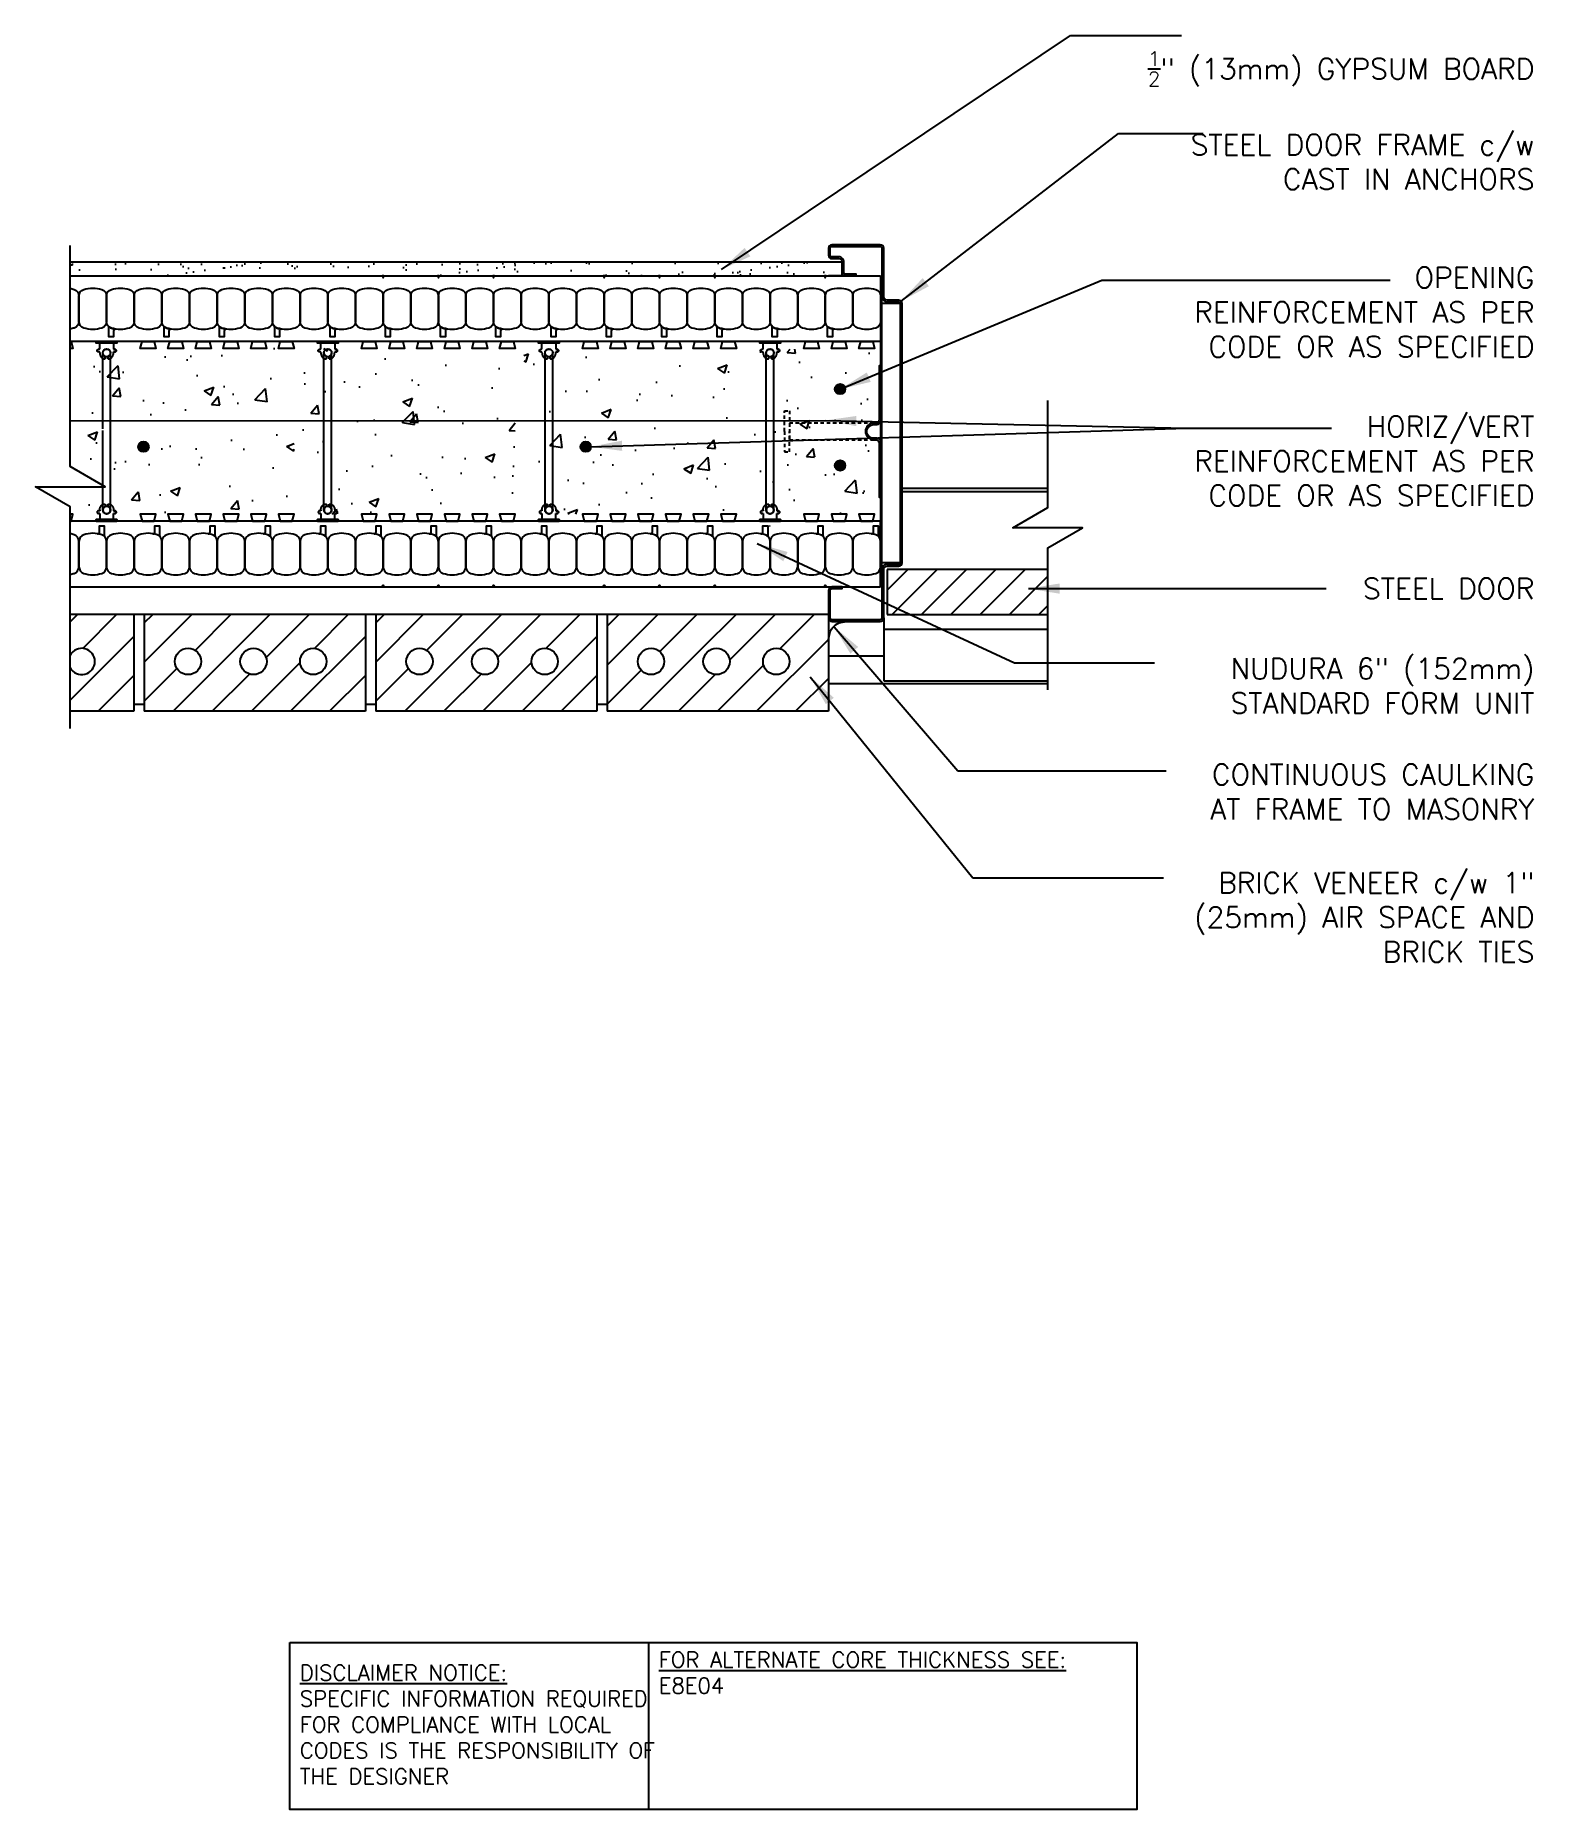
# Model space of a CAD drawing. Header units: inches. Extents: x 3042 to 3096.2, y 409.3 to 473.5.
import ezdxf

# ---------------------------------------------------------------- set-up
doc = ezdxf.new("R2010")
doc.units = ezdxf.units.IN
doc.header["$LTSCALE"] = 0.5
doc.header["$MEASUREMENT"] = 0
doc.linetypes.add('HIDDEN', pattern=[0.375, 0.25, -0.125])
doc.layers.get('0').update_dxf_attribs({"linetype": 'CONTINUOUS'})
for name, color, linetype in [('HATCH', 12, 'CONTINUOUS'), ('LINE18', 9, 'CONTINUOUS'), ('line25', 2, 'CONTINUOUS'), ('LINE50', 5, 'CONTINUOUS'), ('LINE65', 3, 'CONTINUOUS'), ('LINE9', 9, 'CONTINUOUS'), ('TEXT', 4, 'CONTINUOUS')]:
    doc.layers.add(name, color=color, linetype=linetype)
doc.styles.add('DIM', font='romans.shx', dxfattribs={"width": 0.7})
doc.styles.add('ROMANS', font='romans')
doc.styles.get("Standard").update_dxf_attribs({"font": 'romans.shx'})
doc.dimstyles.new('ext_12', dxfattribs={"dimscale": 12, "dimtxt": 0.09375, "dimasz": 0.09375, "dimexe": 0.09375, "dimexo": 0.0625, "dimgap": 0.0625, "dimtad": 1, "dimdec": 1, "dimzin": 3, "dimdsep": 46, "dimlunit": 4, "dimtxsty": 'DIM', "dimcen": 0.09, "dimdle": 0.09375, "dimclrt": 4, "dimadec": 0, "dimazin": 0, "dimtfac": 1, "dimtdec": 1, "dimtmove": 2, "dimatfit": 3, "dimfxl": 0, "dimfrac": 2, "dimtolj": 1, "dimtzin": 0, "dimarcsym": 0})

# ---------------------------------------------------------------- blocks, each defined once
blk = doc.blocks.new('WEB_6_CENTRE_TOP')
for p, q in [((5.688, 0.141), (0, 0.141)), ((5.688, -0.141), (0, -0.141))]:
    blk.add_line(p, q)
for centre in [(0, 0), (5.688, 0)]:
    blk.add_circle(centre, 0.141)
blk = doc.blocks.new('Connector')
blk.add_point((0.271, 0))
at = {"layer": 'LINE9'}
for p, q in [((0, 0.375), (0, -0.375)), ((0.062, -0.375), (0.062, 0.375)), ((0.281, 0.25), (0.062, 0.25))]:
    blk.add_line(p, q, dxfattribs=at)
for points, weights in [([(0.007, 0.375), (0.004, 0.375), (0, 0.375)], [1, 0.972587069138, 0.950305488115]), ([(0.327, 0.343), (0.308, 0.343), (0.281, 0.317), (0.281, 0.297)], [1, 0.85355339, 0.85355339, 1]), ([(0.328, 0.343), (0.327, 0.343), (0.327, 0.343)], [1, 0.70710678, 1]), ([(0.375, 0.297), (0.375, 0.317), (0.348, 0.343), (0.329, 0.343)], [1, 0.85355339, 0.85355339, 1]), ([(0.406, 0.25), (0.546, 0.25), (0.619, 0.131)], [0.958404415409, 0.794674173519, 0.864651571113]), ([(0.619, 0.052), (0.612, 0.049), (0.604, 0.049)], [0.83615024178, 0.892081430621, 1]), ([(0, -0.375), (0.004, -0.375), (0.007, -0.375)], [0.950305488115, 0.972587069138, 1]), ([(0.281, -0.297), (0.281, -0.317), (0.308, -0.343), (0.327, -0.343)], [1, 0.85355339, 0.85355339, 1]), ([(0.327, -0.343), (0.281, -0.343), (0.281, -0.297)], [1, 0.70710678, 1]), ([(0.329, -0.343), (0.348, -0.343), (0.375, -0.317), (0.375, -0.297)], [1, 0.85355339, 0.85355339, 1]), ([(0.375, -0.297), (0.375, -0.343), (0.329, -0.343)], [1, 0.70710678, 1]), ([(0.619, -0.131), (0.546, -0.25), (0.406, -0.25)], [0.864651574428, 0.794674169686, 0.958404415195]), ([(0.604, -0.049), (0.612, -0.049), (0.619, -0.052)], [1, 0.89208144177, 0.836150253337])]:
    blk.add_rational_spline(points, weights, degree=2, dxfattribs=at)
for points, degree in [([(0, 0.375), (0.002, 0.375), (0.005, 0.375), (0.007, 0.375)], 3), ([(0.007, 0.375), (0.021, 0.375), (0.051, 0.375), (0.062, 0.375), (0.062, 0.375)], 3), ([(0.281, 0.25), (0.281, 0.297)], 1), ([(0.327, 0.343), (0.327, 0.343), (0.328, 0.343), (0.328, 0.343)], 3), ([(0.328, 0.343), (0.329, 0.343), (0.329, 0.343), (0.329, 0.343)], 3), ([(0.375, 0.25), (0.375, 0.297)], 1), ([(0.406, 0.25), (0.375, 0.25)], 1), ([(0.406, 0.25), (0.406, 0.25)], 1), ([(0.406, 0.25), (0.406, 0.25)], 1), ([(0.406, 0.25), (0.406, 0.25)], 1), ([(0.406, 0.25), (0.406, 0.25)], 1), ([(0.406, 0.25), (0.406, 0.25)], 1), ([(0.406, 0.25), (0.406, 0.25)], 1), ([(0.406, 0.25), (0.406, 0.25)], 1), ([(0.406, 0.25), (0.406, 0.25)], 1), ([(0.406, 0.25), (0.406, 0.25)], 1), ([(0.406, 0.25), (0.406, 0.25)], 1), ([(0.406, 0.25), (0.406, 0.25)], 1), ([(0.406, 0.25), (0.406, 0.25)], 1), ([(0.406, 0.25), (0.406, 0.25)], 1), ([(0.406, 0.25), (0.406, 0.25)], 1), ([(0.406, 0.25), (0.406, 0.25)], 1), ([(0.406, 0.25), (0.406, 0.25)], 1), ([(0.406, 0.25), (0.406, 0.25)], 1), ([(0.406, 0.25), (0.406, 0.25)], 1), ([(0.406, 0.25), (0.406, 0.25)], 1), ([(0.406, 0.25), (0.406, 0.25)], 1), ([(0.406, 0.25), (0.406, 0.25)], 1), ([(0.406, 0.25), (0.406, 0.25)], 1), ([(0.406, 0.25), (0.406, 0.25)], 1), ([(0.406, 0.25), (0.406, 0.25)], 1), ([(0.604, 0.049), (0.532, 0.049)], 1), ([(0.532, 0.049), (0.532, 0.049)], 1), ([(0.532, 0.049), (0.532, 0.049)], 1), ([(0.532, 0.049), (0.532, 0.049)], 1), ([(0.532, 0.049), (0.532, 0.049)], 1), ([(0.532, 0.049), (0.532, 0.049)], 1), ([(0.532, 0.049), (0.532, 0.049)], 1), ([(0.532, 0.049), (0.532, 0.049)], 1), ([(0.532, 0.049), (0.532, 0.049)], 1), ([(0.532, 0.049), (0.532, 0.049)], 1), ([(0.532, 0.049), (0.532, 0.049)], 1), ([(0.604, 0.049), (0.609, 0.049), (0.614, 0.05), (0.619, 0.052)], 3), ([(0.604, 0.049), (0.604, 0.049)], 1), ([(0.604, 0.049), (0.604, 0.049)], 1), ([(0.604, 0.049), (0.604, 0.049)], 1), ([(0.604, 0.049), (0.604, 0.049)], 1), ([(0.619, 0.131), (0.619, 0.052)], 1), ([(0.619, 0.131), (0.619, 0.131)], 1), ([(0.619, 0.131), (0.619, 0.131)], 1), ([(0.619, 0.131), (0.619, 0.131)], 1), ([(0.619, 0.131), (0.619, 0.131)], 1), ([(0.007, -0.375), (0.005, -0.375), (0.002, -0.375), (0, -0.375)], 3), ([(0.062, -0.375), (0.062, -0.375), (0.051, -0.375), (0.021, -0.375), (0.007, -0.375)], 3), ([(0.062, -0.25), (0.281, -0.25)], 1), ([(0.281, -0.297), (0.281, -0.25)], 1), ([(0.281, -0.25), (0.281, -0.297)], 1), ([(0.328, -0.343), (0.328, -0.343), (0.327, -0.343), (0.327, -0.343)], 3), ([(0.329, -0.343), (0.329, -0.343), (0.329, -0.343), (0.328, -0.343)], 3), ([(0.375, -0.25), (0.375, -0.297)], 1), ([(0.375, -0.297), (0.375, -0.25)], 1), ([(0.406, -0.25), (0.375, -0.25)], 1), ([(0.406, -0.25), (0.406, -0.25)], 1), ([(0.406, -0.25), (0.406, -0.25)], 1), ([(0.406, -0.25), (0.406, -0.25)], 1), ([(0.406, -0.25), (0.406, -0.25)], 1), ([(0.406, -0.25), (0.406, -0.25)], 1), ([(0.406, -0.25), (0.406, -0.25)], 1), ([(0.406, -0.25), (0.406, -0.25)], 1), ([(0.406, -0.25), (0.406, -0.25)], 1), ([(0.406, -0.25), (0.406, -0.25)], 1), ([(0.406, -0.25), (0.406, -0.25)], 1), ([(0.406, -0.25), (0.406, -0.25)], 1), ([(0.532, -0.049), (0.604, -0.049)], 1), ([(0.604, -0.049), (0.58, -0.049), (0.556, -0.049), (0.532, -0.049)], 3), ([(0.532, -0.049), (0.532, -0.049)], 1), ([(0.532, -0.049), (0.532, -0.049)], 1), ([(0.532, -0.049), (0.532, -0.049)], 1), ([(0.532, -0.049), (0.532, -0.049)], 1), ([(0.619, -0.052), (0.614, -0.05), (0.609, -0.049), (0.604, -0.049)], 3), ([(0.604, -0.049), (0.604, -0.049)], 1), ([(0.604, -0.049), (0.604, -0.049)], 1), ([(0.604, -0.049), (0.604, -0.049)], 1), ([(0.604, -0.049), (0.604, -0.049)], 1), ([(0.604, -0.049), (0.604, -0.049)], 1), ([(0.604, -0.049), (0.604, -0.049)], 1), ([(0.604, -0.049), (0.604, -0.049)], 1), ([(0.604, -0.049), (0.604, -0.049)], 1), ([(0.619, -0.052), (0.619, -0.131)], 1), ([(0.619, -0.131), (0.619, -0.131)], 1), ([(0.619, -0.131), (0.619, -0.131)], 1), ([(0.619, -0.131), (0.619, -0.131)], 1), ([(0.619, -0.131), (0.619, -0.131)], 1)]:
    blk.add_open_spline(points, degree=degree, dxfattribs=at)
for points, weights, knots in [([(0.062, 0.375), (0.062, 0.375), (0.046, 0.375), (0.03, 0.375), (0.007, 0.375)], [0.868718858569, 0.861102746415, 1, 0.861102734288, 0.868718859898], [0, 0, 0, 0.5, 0.5, 1, 1, 1]), ([(0.532, 0.049), (0.472, 0.203), (0.333, 0.113), (0.157, 0), (0.333, -0.113), (0.472, -0.203), (0.532, -0.049)], [0.899508922286, 0.599718215298, 1, 0.54226024, 1, 0.599718224335, 0.899508908749], [0, 0, 0, 0.318112, 0.318112, 0.681888, 0.681888, 1, 1, 1]), ([(0.007, -0.375), (0.03, -0.375), (0.046, -0.375), (0.062, -0.375), (0.062, -0.375)], [0.868718859319, 0.861102739573, 1, 0.861102742958, 0.868718858948], [0, 0, 0, 0.5, 0.5, 1, 1, 1])]:
    blk.add_rational_spline(points, weights, degree=2, knots=knots, dxfattribs=at)

msp = doc.modelspace()

# ---------------------------------------------------------------- hatches: boundary and pattern name
at = {"layer": 'HATCH'}
h = msp.add_hatch(dxfattribs=at)
h.set_pattern_fill('AR-SAND', color=256, scale=0.5, style=0)
h.set_pattern_definition([(37.5, (166.5415, 5.38466), (-0.03149668, 0.96341188), [0, -0.76, 0, -0.85, 0, -0.8125]), (7.5, (166.5415, 5.3847), (0.88488835, 1.41107303), [0, -0.41, 0, -0.685, 0, -0.2625]), (327.5, (165.9265, 5.3847), (1.55707093, 0.00282953), [0, -0.25, 0, -0.9, 0, -1.175]), (317.5, (165.9265, 5.3847), (1.5030633, 0.4388378), [0, -0.125, 0, -0.59, 0, -0.675])])
h.paths.add_polyline_path([(3060.02, 465.321), (3054.335, 465.321), (3054.335, 464.821), (3060.02, 464.821)])
h.paths.add_polyline_path([(3070.731, 465.321), (3060.02, 465.321), (3060.02, 464.821), (3070.731, 464.821)])
h.paths.add_polyline_path([(3043.297, 465.321), (3043.297, 464.821), (3054.335, 464.821), (3054.335, 465.321)])
h = msp.add_hatch(dxfattribs=at)
h.set_pattern_fill('AR-CONC', color=256, scale=0.5, style=0)
h.set_pattern_definition([(50, (168.429, 5.3847), (3.586301, -0.3137607), [0.375, -4.125]), (355, (168.429, 5.3847), (-0.6937567, 3.7609607), [0.3, -3.3]), (100.4514, (168.728, 5.3585), (2.892547, 3.4471977), [0.318701, -3.5057106]), (46.1842, (168.429, 6.3847), (5.336205, -0.827595), [0.5625, -6.1875]), (96.6356, (168.8737, 6.3157), (4.6733135, 4.870589), [0.478051, -5.258565]), (351.1842, (168.429, 6.3847), (4.67331, 4.870593), [0.45, -4.95]), (21, (168.929, 6.1347), (2.9845353, -2.0130945), [0.375, -4.125]), (326, (168.929, 6.1347), (1.2165767, 3.62575), [0.3, -3.3]), (71.4514, (169.1777, 5.967), (4.201113, 1.6126525), [0.318701, -3.5057106]), (37.5, (168.429, 5.3847), (0.0607993, 1.66446927), [0, -3.26, 0, -3.35, 0, -3.3125]), (7.5, (168.429, 5.3847), (1.3153477, 1.9720586), [0, -1.91, 0, -3.185, 0, -1.2625]), (327.5, (167.314, 5.3847), (2.6691122, -0.11277436), [0, -1.25, 0, -3.9, 0, -5.175]), (317.5, (166.814, 5.3847), (2.9159308, 0.500525), [0, -1.625, 0, -2.59, 0, -3.675])])
h.paths.add_polyline_path([(3051.714, 459.573), (3051.714, 456.196), (3059.402, 456.196), (3059.402, 459.573)])
h.paths.add_polyline_path([(3051.402, 459.573), (3043.714, 459.573), (3043.714, 456.196), (3051.402, 456.196)])
edge = h.paths.add_edge_path(flags=16)
edge.add_arc((3045.953, 458.641), 0.188, 0, 360)
h.paths.add_polyline_path([(3043.714, 462.196), (3043.714, 459.573), (3051.402, 459.573), (3051.402, 462.196)])
h.paths.add_polyline_path([(3051.714, 462.196), (3051.714, 459.573), (3059.402, 459.573), (3059.402, 462.196)])
h.paths.add_polyline_path([(3067.402, 459.573), (3067.402, 462.196), (3059.714, 462.196), (3059.714, 459.573)])
h.paths.add_polyline_path([(3067.402, 456.196), (3067.402, 459.573), (3059.714, 459.573), (3059.714, 456.196)])
edge = h.paths.add_edge_path(flags=16)
edge.add_arc((3061.953, 458.641), 0.188, 0, 360)
h.paths.add_polyline_path([(3072.619, 462.134), (3067.714, 462.196), (3067.714, 456.196), (3072.619, 456.134)])
edge = h.paths.add_edge_path(flags=16)
edge.add_arc((3069.027, 460.725), 0.188, 0, 360)
edge = h.paths.add_edge_path(flags=16)
edge.add_arc((3069.027, 457.963), 0.188, 0, 360)
h.paths.add_polyline_path([(3043.306, 459.964), (3043.402, 459.909), (3043.402, 462.196), (3043.306, 462.196)])
h.paths.add_polyline_path([(3042.054, 459.231), (3043.306, 458.508), (3043.306, 456.196), (3043.402, 456.196), (3043.402, 459.231)])
at = {"layer": 'LINE65'}
for points in [[(3071.34, 460.725, 1), (3070.965, 460.725, 1)], [(3046.14, 458.641, 1), (3045.765, 458.641, 1)], [(3062.14, 458.641, 1), (3061.765, 458.641, 1)], [(3071.34, 457.963, 1), (3070.965, 457.963, 1)]]:
    msp.add_hatch(color=256, dxfattribs=at).paths.add_polyline_path(points)

# ---------------------------------------------------------------- linework, layer by layer
at = {"layer": 'HATCH'}
for p, q in [((3073.4, 457.146), (3078.658, 457.146)), ((3073.4, 457.021), (3078.658, 457.021)), ((3072.856, 453.449), (3073.603, 454.196)), ((3073.039, 452.571), (3074.664, 454.196)), ((3074.099, 452.571), (3075.724, 454.196)), ((3075.16, 452.571), (3076.785, 454.196)), ((3076.22, 452.571), (3077.845, 454.196)), ((3077.281, 452.571), (3078.658, 453.947)), ((3043.297, 452.301), (3043.567, 452.571)), ((3043.758, 451.347), (3044.982, 452.571)), ((3045.981, 452.267), (3046.285, 452.571)), ((3045.981, 450.852), (3047.7, 452.571)), ((3047.028, 449.071), (3050.528, 452.571)), ((3047.818, 451.275), (3049.114, 452.571)), ((3050.386, 451.015), (3051.942, 452.571)), ((3052.133, 451.347), (3053.357, 452.571)), ((3054.356, 452.267), (3054.66, 452.571)), ((3054.356, 450.852), (3056.075, 452.571)), ((3055.403, 449.071), (3058.903, 452.571)), ((3056.193, 451.275), (3057.489, 452.571)), ((3058.761, 451.015), (3060.317, 452.571)), ((3060.508, 451.347), (3061.732, 452.571)), ((3062.731, 452.156), (3063.146, 452.571)), ((3062.731, 450.742), (3064.56, 452.571)), ((3064.631, 451.228), (3065.974, 452.571)), ((3066.131, 451.314), (3067.388, 452.571)), ((3067.156, 450.924), (3068.803, 452.571)), ((3068.976, 451.33), (3070.217, 452.571)), ((3078.342, 452.571), (3078.658, 452.887)), ((3072.731, 452.446), (3072.731, 450.172)), ((3072.731, 452.047), (3078.658, 452.047)), ((3043.297, 449.472), (3045.606, 451.781)), ((3051.271, 449.071), (3053.981, 451.781)), ((3059.646, 449.071), (3062.356, 451.781)), ((3063.888, 449.071), (3066.131, 451.314)), ((3068.131, 449.071), (3070.731, 451.671)), ((3045.981, 449.438), (3047.16, 450.617)), ((3049.857, 449.071), (3051.617, 450.831)), ((3054.356, 449.438), (3055.535, 450.617)), ((3058.232, 449.071), (3059.992, 450.831)), ((3062.731, 449.328), (3063.958, 450.555)), ((3066.717, 449.071), (3068.384, 450.739)), ((3070.731, 451.071), (3072.731, 451.071)), ((3044.31, 449.071), (3045.606, 450.367)), ((3048.442, 449.071), (3049.789, 450.418)), ((3052.685, 449.071), (3053.981, 450.367)), ((3056.817, 449.071), (3058.164, 450.418)), ((3061.06, 449.071), (3062.356, 450.367)), ((3065.861, 449.63), (3066.63, 450.399)), ((3069.545, 449.071), (3070.731, 450.257)), ((3070.731, 450.071), (3078.658, 450.071)), ((3072.731, 450.172), (3078.658, 450.172)), ((3065.303, 449.071), (3065.861, 449.63))]:
    msp.add_line(p, q, dxfattribs=at)
msp.add_spline([(3070.731, 451.671), (3070.878, 452.089), (3071.115, 452.265), (3071.375, 452.321)], degree=3, dxfattribs=at)
at = {"layer": 'LINE18'}
for points in [[(3043.297, 448.446), (3043.297, 456.473), (3042.045, 457.196), (3044.567, 457.196), (3043.297, 457.929), (3043.297, 465.919)], [(3078.667, 449.853), (3078.667, 454.983), (3079.919, 455.706), (3077.397, 455.706), (3078.667, 456.439), (3078.667, 460.316)]]:
    msp.add_lwpolyline(points, dxfattribs=at)
at = {"layer": 'line25'}
for p, q in [((3072.619, 462.446), (3043.306, 462.446)), ((3072.619, 455.946), (3043.306, 455.946)), ((3068.598, 455.778), (3068.619, 455.778)), ((3078.658, 454.196), (3072.856, 454.196)), ((3072.856, 454.196), (3072.856, 452.571)), ((3045.606, 452.571), (3045.606, 449.071)), ((3045.981, 452.571), (3045.981, 449.071)), ((3045.981, 452.571), (3045.981, 449.071)), ((3053.981, 452.571), (3053.981, 449.071)), ((3054.356, 452.571), (3054.356, 449.071)), ((3054.356, 452.571), (3054.356, 449.071)), ((3062.356, 452.571), (3062.356, 449.071)), ((3062.731, 452.571), (3062.731, 449.071)), ((3062.731, 452.571), (3062.731, 449.071)), ((3070.731, 452.571), (3070.731, 449.071)), ((3072.856, 452.571), (3078.658, 452.571)), ((3045.981, 449.321), (3045.606, 449.321)), ((3054.356, 449.321), (3053.981, 449.321)), ((3062.731, 449.321), (3062.356, 449.321)), ((3045.606, 449.071), (3043.297, 449.071)), ((3053.981, 449.071), (3045.981, 449.071)), ((3062.356, 449.071), (3054.356, 449.071)), ((3070.731, 449.071), (3062.731, 449.071))]:
    msp.add_line(p, q, dxfattribs=at)
for points in [[(3043.306, 462.446), (3043.337, 462.446), (3043.4, 462.196), (3043.306, 462.196)], [(3043.306, 455.946), (3043.337, 455.946), (3043.4, 456.196), (3043.306, 456.196)]]:
    msp.add_lwpolyline(points, dxfattribs=at)
for points in [[(3046.337, 462.446), (3046.4, 462.196), (3045.837, 462.196), (3045.9, 462.446)], [(3047.337, 462.446), (3047.4, 462.196), (3046.837, 462.196), (3046.9, 462.446)], [(3048.337, 462.446), (3048.4, 462.196), (3047.837, 462.196), (3047.9, 462.446)], [(3049.337, 462.446), (3049.4, 462.196), (3048.837, 462.196), (3048.9, 462.446)], [(3050.337, 462.446), (3050.4, 462.196), (3049.837, 462.196), (3049.9, 462.446)], [(3051.337, 462.446), (3051.4, 462.196), (3050.837, 462.196), (3050.9, 462.446)], [(3054.337, 462.446), (3054.4, 462.196), (3053.837, 462.196), (3053.9, 462.446)], [(3055.337, 462.446), (3055.4, 462.196), (3054.837, 462.196), (3054.9, 462.446)], [(3056.337, 462.446), (3056.4, 462.196), (3055.837, 462.196), (3055.9, 462.446)], [(3057.337, 462.446), (3057.4, 462.196), (3056.837, 462.196), (3056.9, 462.446)], [(3058.337, 462.446), (3058.4, 462.196), (3057.837, 462.196), (3057.9, 462.446)], [(3059.337, 462.446), (3059.4, 462.196), (3058.837, 462.196), (3058.9, 462.446)], [(3062.337, 462.446), (3062.4, 462.196), (3061.837, 462.196), (3061.9, 462.446)], [(3063.337, 462.446), (3063.4, 462.196), (3062.837, 462.196), (3062.9, 462.446)], [(3064.337, 462.446), (3064.4, 462.196), (3063.837, 462.196), (3063.9, 462.446)], [(3065.337, 462.446), (3065.4, 462.196), (3064.837, 462.196), (3064.9, 462.446)], [(3066.337, 462.446), (3066.4, 462.196), (3065.837, 462.196), (3065.9, 462.446)], [(3067.337, 462.446), (3067.4, 462.196), (3066.837, 462.196), (3066.9, 462.446)], [(3070.337, 462.446), (3070.4, 462.196), (3069.837, 462.196), (3069.9, 462.446)], [(3071.337, 462.446), (3071.4, 462.196), (3070.837, 462.196), (3070.9, 462.446)], [(3072.337, 462.446), (3072.4, 462.196), (3071.837, 462.196), (3071.9, 462.446)], [(3046.337, 455.946), (3046.4, 456.196), (3045.837, 456.196), (3045.9, 455.946)], [(3047.337, 455.946), (3047.4, 456.196), (3046.837, 456.196), (3046.9, 455.946)], [(3048.337, 455.946), (3048.4, 456.196), (3047.837, 456.196), (3047.9, 455.946)], [(3049.337, 455.946), (3049.4, 456.196), (3048.837, 456.196), (3048.9, 455.946)], [(3050.337, 455.946), (3050.4, 456.196), (3049.837, 456.196), (3049.9, 455.946)], [(3051.337, 455.946), (3051.4, 456.196), (3050.837, 456.196), (3050.9, 455.946)], [(3054.337, 455.946), (3054.4, 456.196), (3053.837, 456.196), (3053.9, 455.946)], [(3055.337, 455.946), (3055.4, 456.196), (3054.837, 456.196), (3054.9, 455.946)], [(3056.337, 455.946), (3056.4, 456.196), (3055.837, 456.196), (3055.9, 455.946)], [(3057.337, 455.946), (3057.4, 456.196), (3056.837, 456.196), (3056.9, 455.946)], [(3058.337, 455.946), (3058.4, 456.196), (3057.837, 456.196), (3057.9, 455.946)], [(3059.337, 455.946), (3059.4, 456.196), (3058.837, 456.196), (3058.9, 455.946)], [(3062.337, 455.946), (3062.4, 456.196), (3061.837, 456.196), (3061.9, 455.946)], [(3063.337, 455.946), (3063.4, 456.196), (3062.837, 456.196), (3062.9, 455.946)], [(3064.337, 455.946), (3064.4, 456.196), (3063.837, 456.196), (3063.9, 455.946)], [(3065.337, 455.946), (3065.4, 456.196), (3064.837, 456.196), (3064.9, 455.946)], [(3066.337, 455.946), (3066.4, 456.196), (3065.837, 456.196), (3065.9, 455.946)], [(3067.337, 455.946), (3067.4, 456.196), (3066.837, 456.196), (3066.9, 455.946)], [(3070.337, 455.946), (3070.4, 456.196), (3069.837, 456.196), (3069.9, 455.946)], [(3071.337, 455.946), (3071.4, 456.196), (3070.837, 456.196), (3070.9, 455.946)], [(3072.337, 455.946), (3072.4, 456.196), (3071.837, 456.196), (3071.9, 455.946)]]:
    msp.add_lwpolyline(points, close=True, dxfattribs=at)
at = {"layer": 'line25', "flags": 128}
msp.add_lwpolyline([(3070.731, 452.571), (3043.297, 452.571)], dxfattribs=at)
at = {"layer": 'line25'}
for centre in [(3047.563, 450.873), (3049.932, 450.873), (3052.092, 450.873), (3055.938, 450.873), (3058.307, 450.873), (3060.467, 450.873), (3064.313, 450.873), (3066.682, 450.873), (3068.842, 450.873)]:
    msp.add_circle(centre, 0.477, dxfattribs=at)
msp.add_arc((3043.717, 450.873), 0.477, 208.22752, 151.77248, dxfattribs=at)
at = {"layer": 'LINE50'}
for p, q in [((3043.306, 464.821), (3072.619, 464.821)), ((3072.619, 464.821), (3072.619, 462.446)), ((3072.619, 455.946), (3072.619, 453.571)), ((3072.619, 453.571), (3072.619, 455.946)), ((3043.306, 453.571), (3072.619, 453.571))]:
    msp.add_line(p, q, dxfattribs=at)
at = {"layer": 'LINE65', "flags": 128}
msp.add_lwpolyline([(3043.297, 459.574), (3070.618, 459.594)], dxfattribs=at)
at = {"layer": 'LINE65'}
for centre in [(3071.152, 460.725), (3045.953, 458.641), (3061.953, 458.641), (3071.152, 457.963)]:
    msp.add_circle(centre, 0.188, dxfattribs=at)
at = {"layer": 'LINE9'}
for p, q in [((3071.231, 464.821), (3070.731, 464.821)), ((3044.478, 459.462), (3044.478, 462.04)), ((3044.759, 459.462), (3044.759, 462.04)), ((3052.478, 459.462), (3052.478, 462.04)), ((3052.759, 459.462), (3052.759, 462.04)), ((3044.478, 459.287), (3044.478, 459.462)), ((3044.478, 457.247), (3044.478, 459.231)), ((3044.759, 456.352), (3044.759, 459.462)), ((3052.478, 456.352), (3052.478, 459.462)), ((3052.759, 456.352), (3052.759, 459.462)), ((3044.478, 456.352), (3044.478, 457.196))]:
    msp.add_line(p, q, dxfattribs=at)
for points in [[(3073.4, 459.102), (3073.4, 463.821, 0.414214), (3073.275, 463.946), (3072.856, 463.946, -0.414214), (3072.731, 464.071), (3072.731, 465.821, 0.414214), (3072.606, 465.946), (3070.856, 465.946, 0.414214), (3070.731, 465.821), (3070.731, 465.571, 0.414214), (3070.856, 465.446), (3071.106, 465.446, -0.414214), (3071.231, 465.321), (3071.231, 464.946, 0.414214), (3071.356, 464.821), (3071.731, 464.821), (3071.731, 464.884), (3071.356, 464.884, -0.414214), (3071.294, 464.946), (3071.294, 465.321, 0.414214), (3071.106, 465.509), (3070.856, 465.509, -0.414214), (3070.794, 465.571), (3070.794, 465.821, -0.414214), (3070.856, 465.884), (3072.606, 465.884, -0.414214), (3072.669, 465.821), (3072.669, 464.071, 0.414214), (3072.856, 463.884), (3073.275, 463.884, -0.414214), (3073.338, 463.821), (3073.338, 459.102), (3073.338, 454.446, -0.414214), (3073.275, 454.384), (3072.856, 454.384, 0.414214), (3072.669, 454.196), (3072.669, 452.446, -0.414214), (3072.606, 452.384), (3070.856, 452.384, -0.414214), (3070.794, 452.446), (3070.794, 453.446, -0.414214), (3070.856, 453.509), (3071.231, 453.509), (3071.231, 453.571), (3070.856, 453.571, 0.414214), (3070.731, 453.446), (3070.731, 452.446, 0.414214), (3070.856, 452.321), (3072.606, 452.321, 0.414214), (3072.731, 452.446), (3072.731, 454.196, -0.414214), (3072.856, 454.321), (3073.275, 454.321, 0.414214), (3073.4, 454.446)], [(3044.445, 462.935, -0.157671), (3043.792, 462.935, -0.325305), (3043.619, 463.173), (3043.619, 464.094, -0.325305), (3043.792, 464.332, -0.157671), (3044.445, 464.332, -0.325305), (3044.619, 464.094), (3044.619, 463.173, -0.325305)], [(3045.445, 462.935, -0.157671), (3044.792, 462.935, -0.325305), (3044.619, 463.173), (3044.619, 464.094, -0.325305), (3044.792, 464.332, -0.157671), (3045.445, 464.332, -0.325305), (3045.619, 464.094), (3045.619, 463.173, -0.325305)], [(3046.445, 462.935, -0.157671), (3045.792, 462.935, -0.325305), (3045.619, 463.173), (3045.619, 464.094, -0.325305), (3045.792, 464.332, -0.157671), (3046.445, 464.332, -0.325305), (3046.619, 464.094), (3046.619, 463.173, -0.325305)], [(3047.445, 462.935, -0.157671), (3046.792, 462.935, -0.325305), (3046.619, 463.173), (3046.619, 464.094, -0.325305), (3046.792, 464.332, -0.157671), (3047.445, 464.332, -0.325305), (3047.619, 464.094), (3047.619, 463.173, -0.325305)], [(3048.445, 462.935, -0.157671), (3047.792, 462.935, -0.325305), (3047.619, 463.173), (3047.619, 464.094, -0.325305), (3047.792, 464.332, -0.157671), (3048.445, 464.332, -0.325305), (3048.619, 464.094), (3048.619, 463.173, -0.325305)], [(3049.445, 462.935, -0.157671), (3048.792, 462.935, -0.325305), (3048.619, 463.173), (3048.619, 464.094, -0.325305), (3048.792, 464.332, -0.157671), (3049.445, 464.332, -0.325305), (3049.619, 464.094), (3049.619, 463.173, -0.325305)], [(3050.445, 462.935, -0.157671), (3049.792, 462.935, -0.325305), (3049.619, 463.173), (3049.619, 464.094, -0.325305), (3049.792, 464.332, -0.157671), (3050.445, 464.332, -0.325305), (3050.619, 464.094), (3050.619, 463.173, -0.325305)], [(3051.445, 462.935, -0.157671), (3050.792, 462.935, -0.325305), (3050.619, 463.173), (3050.619, 464.094, -0.325305), (3050.792, 464.332, -0.157671), (3051.445, 464.332, -0.325305), (3051.619, 464.094), (3051.619, 463.173, -0.325305)], [(3052.445, 462.935, -0.157671), (3051.792, 462.935, -0.325305), (3051.619, 463.173), (3051.619, 464.094, -0.325305), (3051.792, 464.332, -0.157671), (3052.445, 464.332, -0.325305), (3052.619, 464.094), (3052.619, 463.173, -0.325305)], [(3053.445, 462.935, -0.157671), (3052.792, 462.935, -0.325305), (3052.619, 463.173), (3052.619, 464.094, -0.325305), (3052.792, 464.332, -0.157671), (3053.445, 464.332, -0.325305), (3053.619, 464.094), (3053.619, 463.173, -0.325305)], [(3054.445, 462.935, -0.157671), (3053.792, 462.935, -0.325305), (3053.619, 463.173), (3053.619, 464.094, -0.325305), (3053.792, 464.332, -0.157671), (3054.445, 464.332, -0.325305), (3054.619, 464.094), (3054.619, 463.173, -0.325305)], [(3055.445, 462.935, -0.157671), (3054.792, 462.935, -0.325305), (3054.619, 463.173), (3054.619, 464.094, -0.325305), (3054.792, 464.332, -0.157671), (3055.445, 464.332, -0.325305), (3055.619, 464.094), (3055.619, 463.173, -0.325305)], [(3056.445, 462.935, -0.157671), (3055.792, 462.935, -0.325305), (3055.619, 463.173), (3055.619, 464.094, -0.325305), (3055.792, 464.332, -0.157671), (3056.445, 464.332, -0.325305), (3056.619, 464.094), (3056.619, 463.173, -0.325305)], [(3057.445, 462.935, -0.157671), (3056.792, 462.935, -0.325305), (3056.619, 463.173), (3056.619, 464.094, -0.325305), (3056.792, 464.332, -0.157671), (3057.445, 464.332, -0.325305), (3057.619, 464.094), (3057.619, 463.173, -0.325305)], [(3058.445, 462.935, -0.157671), (3057.792, 462.935, -0.325305), (3057.619, 463.173), (3057.619, 464.094, -0.325305), (3057.792, 464.332, -0.157671), (3058.445, 464.332, -0.325305), (3058.619, 464.094), (3058.619, 463.173, -0.325305)], [(3059.445, 462.935, -0.157671), (3058.792, 462.935, -0.325305), (3058.619, 463.173), (3058.619, 464.094, -0.325305), (3058.792, 464.332, -0.157671), (3059.445, 464.332, -0.325305), (3059.619, 464.094), (3059.619, 463.173, -0.325305)], [(3060.445, 462.935, -0.157671), (3059.792, 462.935, -0.325305), (3059.619, 463.173), (3059.619, 464.094, -0.325305), (3059.792, 464.332, -0.157671), (3060.445, 464.332, -0.325305), (3060.619, 464.094), (3060.619, 463.173, -0.325305)], [(3061.445, 462.935, -0.157671), (3060.792, 462.935, -0.325305), (3060.619, 463.173), (3060.619, 464.094, -0.325305), (3060.792, 464.332, -0.157671), (3061.445, 464.332, -0.325305), (3061.619, 464.094), (3061.619, 463.173, -0.325305)], [(3062.445, 462.935, -0.157671), (3061.792, 462.935, -0.325305), (3061.619, 463.173), (3061.619, 464.094, -0.325305), (3061.792, 464.332, -0.157671), (3062.445, 464.332, -0.325305), (3062.619, 464.094), (3062.619, 463.173, -0.325305)], [(3063.445, 462.935, -0.157671), (3062.792, 462.935, -0.325305), (3062.619, 463.173), (3062.619, 464.094, -0.325305), (3062.792, 464.332, -0.157671), (3063.445, 464.332, -0.325305), (3063.619, 464.094), (3063.619, 463.173, -0.325305)], [(3064.445, 462.935, -0.157671), (3063.792, 462.935, -0.325305), (3063.619, 463.173), (3063.619, 464.094, -0.325305), (3063.792, 464.332, -0.157671), (3064.445, 464.332, -0.325305), (3064.619, 464.094), (3064.619, 463.173, -0.325305)], [(3065.445, 462.935, -0.157671), (3064.792, 462.935, -0.325305), (3064.619, 463.173), (3064.619, 464.094, -0.325305), (3064.792, 464.332, -0.157671), (3065.445, 464.332, -0.325305), (3065.619, 464.094), (3065.619, 463.173, -0.325305)], [(3066.445, 462.935, -0.157671), (3065.792, 462.935, -0.325305), (3065.619, 463.173), (3065.619, 464.094, -0.325305), (3065.792, 464.332, -0.157671), (3066.445, 464.332, -0.325305), (3066.619, 464.094), (3066.619, 463.173, -0.325305)], [(3067.445, 462.935, -0.157671), (3066.792, 462.935, -0.325305), (3066.619, 463.173), (3066.619, 464.094, -0.325305), (3066.792, 464.332, -0.157671), (3067.445, 464.332, -0.325305), (3067.619, 464.094), (3067.619, 463.173, -0.325305)], [(3068.445, 462.935, -0.157671), (3067.792, 462.935, -0.325305), (3067.619, 463.173), (3067.619, 464.094, -0.325305), (3067.792, 464.332, -0.157671), (3068.445, 464.332, -0.325305), (3068.619, 464.094), (3068.619, 463.173, -0.325305)], [(3069.445, 462.935, -0.157671), (3068.792, 462.935, -0.325305), (3068.619, 463.173), (3068.619, 464.094, -0.325305), (3068.792, 464.332, -0.157671), (3069.445, 464.332, -0.325305), (3069.619, 464.094), (3069.619, 463.173, -0.325305)], [(3070.445, 462.935, -0.157671), (3069.792, 462.935, -0.325305), (3069.619, 463.173), (3069.619, 464.094, -0.325305), (3069.792, 464.332, -0.157671), (3070.445, 464.332, -0.325305), (3070.619, 464.094), (3070.619, 463.173, -0.325305)], [(3071.445, 462.935, -0.157671), (3070.792, 462.935, -0.325305), (3070.619, 463.173), (3070.619, 464.094, -0.325305), (3070.792, 464.332, -0.157671), (3071.445, 464.332, -0.325305), (3071.619, 464.094), (3071.619, 463.173, -0.325305)], [(3072.445, 462.935, -0.157671), (3071.792, 462.935, -0.325305), (3071.619, 463.173), (3071.619, 464.094, -0.325305), (3071.792, 464.332, -0.157671), (3072.445, 464.332, -0.325305), (3072.619, 464.094), (3072.619, 463.173, -0.325305)], [(3044.792, 462.935, 0.037267), (3044.945, 462.898, 0.463036), (3044.873, 462.836), (3044.873, 462.614), (3044.702, 462.614), (3044.702, 462.961, 0.189002), (3044.685, 463.003, 0.128407)], [(3046.792, 462.935, 0.037267), (3046.945, 462.898, 0.463036), (3046.873, 462.836), (3046.873, 462.614), (3046.702, 462.614), (3046.702, 462.961, 0.189002), (3046.685, 463.003, 0.128407)], [(3048.792, 462.935, 0.037267), (3048.945, 462.898, 0.463036), (3048.873, 462.836), (3048.873, 462.614), (3048.702, 462.614), (3048.702, 462.961, 0.189002), (3048.685, 463.003, 0.128407)], [(3050.792, 462.935, 0.037267), (3050.945, 462.898, 0.463036), (3050.873, 462.836), (3050.873, 462.614), (3050.702, 462.614), (3050.702, 462.961, 0.189002), (3050.685, 463.003, 0.128407)], [(3052.792, 462.935, 0.037267), (3052.945, 462.898, 0.463036), (3052.873, 462.836), (3052.873, 462.614), (3052.702, 462.614), (3052.702, 462.961, 0.189002), (3052.685, 463.003, 0.128407)], [(3054.792, 462.935, 0.037267), (3054.945, 462.898, 0.463036), (3054.873, 462.836), (3054.873, 462.614), (3054.702, 462.614), (3054.702, 462.961, 0.189002), (3054.685, 463.003, 0.128407)], [(3056.792, 462.935, 0.037267), (3056.945, 462.898, 0.463036), (3056.873, 462.836), (3056.873, 462.614), (3056.702, 462.614), (3056.702, 462.961, 0.189002), (3056.685, 463.003, 0.128407)], [(3058.792, 462.935, 0.037267), (3058.945, 462.898, 0.463036), (3058.873, 462.836), (3058.873, 462.614), (3058.702, 462.614), (3058.702, 462.961, 0.189002), (3058.685, 463.003, 0.128407)], [(3060.792, 462.935, 0.037267), (3060.945, 462.898, 0.463036), (3060.873, 462.836), (3060.873, 462.614), (3060.702, 462.614), (3060.702, 462.961, 0.189002), (3060.685, 463.003, 0.128407)], [(3062.792, 462.935, 0.037267), (3062.945, 462.898, 0.463036), (3062.873, 462.836), (3062.873, 462.614), (3062.702, 462.614), (3062.702, 462.961, 0.189002), (3062.685, 463.003, 0.128407)], [(3064.792, 462.935, 0.037267), (3064.945, 462.898, 0.463036), (3064.873, 462.836), (3064.873, 462.614), (3064.702, 462.614), (3064.702, 462.961, 0.189002), (3064.685, 463.003, 0.128407)], [(3066.792, 462.935, 0.037267), (3066.945, 462.898, 0.463036), (3066.873, 462.836), (3066.873, 462.614), (3066.702, 462.614), (3066.702, 462.961, 0.189002), (3066.685, 463.003, 0.128407)], [(3068.792, 462.935, 0.037267), (3068.945, 462.898, 0.463036), (3068.873, 462.836), (3068.873, 462.614), (3068.702, 462.614), (3068.702, 462.961, 0.189002), (3068.685, 463.003, 0.128407)], [(3070.792, 462.935, 0.037267), (3070.945, 462.898, 0.463036), (3070.873, 462.836), (3070.873, 462.614), (3070.702, 462.614), (3070.702, 462.961, 0.189002), (3070.685, 463.003, 0.128407)], [(3072.619, 456.821), (3072.619, 458.821, 0.414214), (3072.494, 458.946), (3072.369, 458.946, -1), (3072.369, 459.446), (3072.494, 459.446, 0.414214), (3072.619, 459.571), (3072.619, 461.571), (3072.569, 461.571), (3072.569, 459.621, -0.414214), (3072.444, 459.496), (3072.369, 459.496, 1), (3072.369, 458.896), (3072.444, 458.896, -0.414214), (3072.569, 458.771), (3072.569, 456.821)], [(3044.445, 455.457, 0.037267), (3044.292, 455.494, 0.463036), (3044.364, 455.556), (3044.364, 455.778), (3044.535, 455.778), (3044.535, 455.431, 0.189002), (3044.552, 455.389, 0.128407)], [(3046.445, 455.457, 0.037267), (3046.292, 455.494, 0.463036), (3046.364, 455.556), (3046.364, 455.778), (3046.535, 455.778), (3046.535, 455.431, 0.189002), (3046.552, 455.389, 0.128407)], [(3048.445, 455.457, 0.037267), (3048.292, 455.494, 0.463036), (3048.364, 455.556), (3048.364, 455.778), (3048.535, 455.778), (3048.535, 455.431, 0.189002), (3048.552, 455.389, 0.128407)], [(3050.445, 455.457, 0.037267), (3050.292, 455.494, 0.463036), (3050.364, 455.556), (3050.364, 455.778), (3050.535, 455.778), (3050.535, 455.431, 0.189002), (3050.552, 455.389, 0.128407)], [(3052.445, 455.457, 0.037267), (3052.292, 455.494, 0.463036), (3052.364, 455.556), (3052.364, 455.778), (3052.535, 455.778), (3052.535, 455.431, 0.189002), (3052.552, 455.389, 0.128407)], [(3054.445, 455.457, 0.037267), (3054.292, 455.494, 0.463036), (3054.364, 455.556), (3054.364, 455.778), (3054.535, 455.778), (3054.535, 455.431, 0.189002), (3054.552, 455.389, 0.128407)], [(3056.445, 455.457, 0.037267), (3056.292, 455.494, 0.463036), (3056.364, 455.556), (3056.364, 455.778), (3056.535, 455.778), (3056.535, 455.431, 0.189002), (3056.552, 455.389, 0.128407)], [(3058.445, 455.457, 0.037267), (3058.292, 455.494, 0.463036), (3058.364, 455.556), (3058.364, 455.778), (3058.535, 455.778), (3058.535, 455.431, 0.189002), (3058.552, 455.389, 0.128407)], [(3060.445, 455.457, 0.037267), (3060.292, 455.494, 0.463036), (3060.364, 455.556), (3060.364, 455.778), (3060.535, 455.778), (3060.535, 455.431, 0.189002), (3060.552, 455.389, 0.128407)], [(3062.445, 455.457, 0.037267), (3062.292, 455.494, 0.463036), (3062.364, 455.556), (3062.364, 455.778), (3062.535, 455.778), (3062.535, 455.431, 0.189002), (3062.552, 455.389, 0.128407)], [(3064.445, 455.457, 0.037267), (3064.292, 455.494, 0.463036), (3064.364, 455.556), (3064.364, 455.778), (3064.535, 455.778), (3064.535, 455.431, 0.189002), (3064.552, 455.389, 0.128407)], [(3066.445, 455.457, 0.037267), (3066.292, 455.494, 0.463036), (3066.364, 455.556), (3066.364, 455.778), (3066.535, 455.778), (3066.535, 455.431, 0.189002), (3066.552, 455.389, 0.128407)], [(3068.445, 455.457, 0.037267), (3068.292, 455.494, 0.463036), (3068.364, 455.556), (3068.364, 455.778), (3068.535, 455.778), (3068.535, 455.431, 0.189002), (3068.552, 455.389, 0.128407)], [(3070.445, 455.457, 0.037267), (3070.292, 455.494, 0.463036), (3070.364, 455.556), (3070.364, 455.778), (3070.535, 455.778), (3070.535, 455.431, 0.189002), (3070.552, 455.389, 0.128407)], [(3072.445, 455.457, 0.037267), (3072.292, 455.494, 0.463036), (3072.364, 455.556), (3072.364, 455.778), (3072.535, 455.778), (3072.535, 455.431, 0.189002), (3072.552, 455.389, 0.128407)], [(3044.445, 455.457, 0.157671), (3043.792, 455.457, 0.325305), (3043.619, 455.219), (3043.619, 454.298, 0.325305), (3043.792, 454.06, 0.157671), (3044.445, 454.06, 0.325305), (3044.619, 454.298), (3044.619, 455.219, 0.325305)], [(3045.445, 455.457, 0.157671), (3044.792, 455.457, 0.325305), (3044.619, 455.219), (3044.619, 454.298, 0.325305), (3044.792, 454.06, 0.157671), (3045.445, 454.06, 0.325305), (3045.619, 454.298), (3045.619, 455.219, 0.325305)], [(3046.445, 455.457, 0.157671), (3045.792, 455.457, 0.325305), (3045.619, 455.219), (3045.619, 454.298, 0.325305), (3045.792, 454.06, 0.157671), (3046.445, 454.06, 0.325305), (3046.619, 454.298), (3046.619, 455.219, 0.325305)], [(3047.445, 455.457, 0.157671), (3046.792, 455.457, 0.325305), (3046.619, 455.219), (3046.619, 454.298, 0.325305), (3046.792, 454.06, 0.157671), (3047.445, 454.06, 0.325305), (3047.619, 454.298), (3047.619, 455.219, 0.325305)], [(3048.445, 455.457, 0.157671), (3047.792, 455.457, 0.325305), (3047.619, 455.219), (3047.619, 454.298, 0.325305), (3047.792, 454.06, 0.157671), (3048.445, 454.06, 0.325305), (3048.619, 454.298), (3048.619, 455.219, 0.325305)], [(3049.445, 455.457, 0.157671), (3048.792, 455.457, 0.325305), (3048.619, 455.219), (3048.619, 454.298, 0.325305), (3048.792, 454.06, 0.157671), (3049.445, 454.06, 0.325305), (3049.619, 454.298), (3049.619, 455.219, 0.325305)], [(3050.445, 455.457, 0.157671), (3049.792, 455.457, 0.325305), (3049.619, 455.219), (3049.619, 454.298, 0.325305), (3049.792, 454.06, 0.157671), (3050.445, 454.06, 0.325305), (3050.619, 454.298), (3050.619, 455.219, 0.325305)], [(3051.445, 455.457, 0.157671), (3050.792, 455.457, 0.325305), (3050.619, 455.219), (3050.619, 454.298, 0.325305), (3050.792, 454.06, 0.157671), (3051.445, 454.06, 0.325305), (3051.619, 454.298), (3051.619, 455.219, 0.325305)], [(3052.445, 455.457, 0.157671), (3051.792, 455.457, 0.325305), (3051.619, 455.219), (3051.619, 454.298, 0.325305), (3051.792, 454.06, 0.157671), (3052.445, 454.06, 0.325305), (3052.619, 454.298), (3052.619, 455.219, 0.325305)], [(3053.445, 455.457, 0.157671), (3052.792, 455.457, 0.325305), (3052.619, 455.219), (3052.619, 454.298, 0.325305), (3052.792, 454.06, 0.157671), (3053.445, 454.06, 0.325305), (3053.619, 454.298), (3053.619, 455.219, 0.325305)], [(3054.445, 455.457, 0.157671), (3053.792, 455.457, 0.325305), (3053.619, 455.219), (3053.619, 454.298, 0.325305), (3053.792, 454.06, 0.157671), (3054.445, 454.06, 0.325305), (3054.619, 454.298), (3054.619, 455.219, 0.325305)], [(3055.445, 455.457, 0.157671), (3054.792, 455.457, 0.325305), (3054.619, 455.219), (3054.619, 454.298, 0.325305), (3054.792, 454.06, 0.157671), (3055.445, 454.06, 0.325305), (3055.619, 454.298), (3055.619, 455.219, 0.325305)], [(3056.445, 455.457, 0.157671), (3055.792, 455.457, 0.325305), (3055.619, 455.219), (3055.619, 454.298, 0.325305), (3055.792, 454.06, 0.157671), (3056.445, 454.06, 0.325305), (3056.619, 454.298), (3056.619, 455.219, 0.325305)], [(3057.445, 455.457, 0.157671), (3056.792, 455.457, 0.325305), (3056.619, 455.219), (3056.619, 454.298, 0.325305), (3056.792, 454.06, 0.157671), (3057.445, 454.06, 0.325305), (3057.619, 454.298), (3057.619, 455.219, 0.325305)], [(3058.445, 455.457, 0.157671), (3057.792, 455.457, 0.325305), (3057.619, 455.219), (3057.619, 454.298, 0.325305), (3057.792, 454.06, 0.157671), (3058.445, 454.06, 0.325305), (3058.619, 454.298), (3058.619, 455.219, 0.325305)], [(3059.445, 455.457, 0.157671), (3058.792, 455.457, 0.325305), (3058.619, 455.219), (3058.619, 454.298, 0.325305), (3058.792, 454.06, 0.157671), (3059.445, 454.06, 0.325305), (3059.619, 454.298), (3059.619, 455.219, 0.325305)], [(3060.445, 455.457, 0.157671), (3059.792, 455.457, 0.325305), (3059.619, 455.219), (3059.619, 454.298, 0.325305), (3059.792, 454.06, 0.157671), (3060.445, 454.06, 0.325305), (3060.619, 454.298), (3060.619, 455.219, 0.325305)], [(3061.445, 455.457, 0.157671), (3060.792, 455.457, 0.325305), (3060.619, 455.219), (3060.619, 454.298, 0.325305), (3060.792, 454.06, 0.157671), (3061.445, 454.06, 0.325305), (3061.619, 454.298), (3061.619, 455.219, 0.325305)], [(3062.445, 455.457, 0.157671), (3061.792, 455.457, 0.325305), (3061.619, 455.219), (3061.619, 454.298, 0.325305), (3061.792, 454.06, 0.157671), (3062.445, 454.06, 0.325305), (3062.619, 454.298), (3062.619, 455.219, 0.325305)], [(3063.445, 455.457, 0.157671), (3062.792, 455.457, 0.325305), (3062.619, 455.219), (3062.619, 454.298, 0.325305), (3062.792, 454.06, 0.157671), (3063.445, 454.06, 0.325305), (3063.619, 454.298), (3063.619, 455.219, 0.325305)], [(3064.445, 455.457, 0.157671), (3063.792, 455.457, 0.325305), (3063.619, 455.219), (3063.619, 454.298, 0.325305), (3063.792, 454.06, 0.157671), (3064.445, 454.06, 0.325305), (3064.619, 454.298), (3064.619, 455.219, 0.325305)], [(3065.445, 455.457, 0.157671), (3064.792, 455.457, 0.325305), (3064.619, 455.219), (3064.619, 454.298, 0.325305), (3064.792, 454.06, 0.157671), (3065.445, 454.06, 0.325305), (3065.619, 454.298), (3065.619, 455.219, 0.325305)], [(3066.445, 455.457, 0.157671), (3065.792, 455.457, 0.325305), (3065.619, 455.219), (3065.619, 454.298, 0.325305), (3065.792, 454.06, 0.157671), (3066.445, 454.06, 0.325305), (3066.619, 454.298), (3066.619, 455.219, 0.325305)], [(3067.445, 455.457, 0.157671), (3066.792, 455.457, 0.325305), (3066.619, 455.219), (3066.619, 454.298, 0.325305), (3066.792, 454.06, 0.157671), (3067.445, 454.06, 0.325305), (3067.619, 454.298), (3067.619, 455.219, 0.325305)], [(3068.445, 455.457, 0.157671), (3067.792, 455.457, 0.325305), (3067.619, 455.219), (3067.619, 454.298, 0.325305), (3067.792, 454.06, 0.157671), (3068.445, 454.06, 0.325305), (3068.619, 454.298), (3068.619, 455.219, 0.325305)], [(3069.445, 455.457, 0.157671), (3068.792, 455.457, 0.325305), (3068.619, 455.219), (3068.619, 454.298, 0.325305), (3068.792, 454.06, 0.157671), (3069.445, 454.06, 0.325305), (3069.619, 454.298), (3069.619, 455.219, 0.325305)], [(3070.445, 455.457, 0.157671), (3069.792, 455.457, 0.325305), (3069.619, 455.219), (3069.619, 454.298, 0.325305), (3069.792, 454.06, 0.157671), (3070.445, 454.06, 0.325305), (3070.619, 454.298), (3070.619, 455.219, 0.325305)], [(3071.445, 455.457, 0.157671), (3070.792, 455.457, 0.325305), (3070.619, 455.219), (3070.619, 454.298, 0.325305), (3070.792, 454.06, 0.157671), (3071.445, 454.06, 0.325305), (3071.619, 454.298), (3071.619, 455.219, 0.325305)], [(3072.445, 455.457, 0.157671), (3071.792, 455.457, 0.325305), (3071.619, 455.219), (3071.619, 454.298, 0.325305), (3071.792, 454.06, 0.157671), (3072.445, 454.06, 0.325305), (3072.619, 454.298), (3072.619, 455.219, 0.325305)]]:
    msp.add_lwpolyline(points, format="xyb", close=True, dxfattribs=at)
at = {"layer": 'LINE9', "flags": 128}
msp.add_lwpolyline([(3071.231, 464.821), (3071.231, 465.321), (3043.297, 465.321)], dxfattribs=at)
at = {"layer": 'LINE9'}
for points in [[(3054.587, 464.821), (3054.619, 464.757), (3054.65, 464.821)], [(3056.587, 464.821), (3056.619, 464.757), (3056.65, 464.821)], [(3058.587, 464.821), (3058.619, 464.757), (3058.65, 464.821)], [(3062.587, 464.821), (3062.619, 464.757), (3062.65, 464.821)], [(3064.587, 464.821), (3064.619, 464.757), (3064.65, 464.821)], [(3066.587, 464.821), (3066.619, 464.757), (3066.65, 464.821)], [(3070.587, 464.821), (3070.619, 464.757), (3070.65, 464.821)], [(3072.669, 464.569), (3072.619, 464.569), (3072.619, 453.7), (3072.669, 453.7)], [(3054.587, 453.571), (3054.619, 453.635), (3054.65, 453.571)], [(3056.587, 453.571), (3056.619, 453.635), (3056.65, 453.571)], [(3058.587, 453.571), (3058.619, 453.635), (3058.65, 453.571)], [(3062.587, 453.571), (3062.619, 453.635), (3062.65, 453.571)], [(3064.587, 453.571), (3064.619, 453.635), (3064.65, 453.571)], [(3066.587, 453.571), (3066.619, 453.635), (3066.65, 453.571)], [(3070.587, 453.571), (3070.619, 453.635), (3070.65, 453.571)]]:
    msp.add_lwpolyline(points, close=True, dxfattribs=at)
for points in [[(3043.306, 464.367, -0.03389), (3043.445, 464.332, -0.325305), (3043.619, 464.094), (3043.619, 463.173, -0.325305), (3043.445, 462.935, -0.03389), (3043.306, 462.9)], [(3043.306, 454.025, 0.03389), (3043.445, 454.06, 0.325305), (3043.619, 454.298), (3043.619, 455.219, 0.325305), (3043.445, 455.457, 0.03389), (3043.306, 455.492, 0.03389)]]:
    msp.add_lwpolyline(points, format="xyb", dxfattribs=at)
msp.add_lwpolyline([(3072.669, 454.448), (3073.338, 454.448), (3073.338, 463.821), (3072.669, 463.821)], dxfattribs=at)
at = {"layer": 'LINE9', "linetype": 'HIDDEN'}
for points in [[(3069.139, 459.196), (3069.139, 459.939), (3069.323, 459.939), (3069.323, 459.196)], [(3069.139, 459.196), (3069.139, 458.453), (3069.323, 458.453), (3069.323, 459.196)], [(3072.369, 459.496), (3069.323, 459.496), (3069.323, 458.896), (3072.369, 458.896)]]:
    msp.add_lwpolyline(points, dxfattribs=at)
at = {"layer": 'LINE9'}
for centre in [(3044.619, 462.04), (3052.619, 462.04), (3044.619, 456.352), (3052.619, 456.352)]:
    msp.add_circle(centre, 0.141, dxfattribs=at)
at = {"layer": 'TEXT'}
msp.add_lwpolyline([(3051.241, 415.38), (3064.224, 415.38), (3064.224, 409.342), (3051.241, 409.342)], close=True, dxfattribs=at)
msp.add_lwpolyline([(3064.224, 415.38), (3081.885, 415.38), (3081.885, 409.342), (3064.224, 409.342)], dxfattribs=at)

# ---------------------------------------------------------------- block references
at = {"xscale": -1, "rotation": 90}
for p in [(3044.619, 462.446), (3052.619, 462.446), (3060.619, 462.446), (3068.619, 462.446)]:
    msp.add_blockref('Connector', p, dxfattribs=at)
at = {"rotation": 90}
for p in [(3060.619, 455.946), (3068.619, 455.946)]:
    msp.add_blockref('Connector', p, dxfattribs=at)
at = {"layer": 'LINE9'}
for name, p, rotation in [('WEB_6_CENTRE_TOP', (3060.619, 462.04), 270), ('WEB_6_CENTRE_TOP', (3068.619, 462.04), 270), ('Connector', (3044.619, 455.946), 90), ('Connector', (3052.619, 455.946), 90)]:
    msp.add_blockref(name, p, dxfattribs=dict(at, rotation=rotation))

# ---------------------------------------------------------------- texts
at = {"layer": 'TEXT', "char_height": 0.75, "width": 13.88435, "attachment_point": 9, "style": 'ROMANS'}
for s, insert in [('\\A1;{\\H0.7x;\\S1/2;}" (13mm) GYPSUM BOARD', (3096.272, 471.682)), ('\\A1;STEEL DOOR FRAME c/w CAST IN ANCHORS', (3096.272, 467.942)), ('\\A1;{\\H1x;O}PENING REINFORCEMENT AS PER CODE OR AS SPECIFIED', (3096.272, 461.885)), ('\\A1;HORIZ/VERT REINFORCEMENT AS PER CODE OR AS SPECIFIED', (3096.272, 456.498)), ('\\A1;STEEL DOOR', (3096.272, 453.135)), ('\\A1;NUDURA 6" (152mm) STANDARD FORM UNIT', (3096.272, 448.989)), ('\\A1;CONTINUOUS CAULKING AT FRAME TO MASONRY', (3096.272, 445.159)), ('\\A1;BRICK VENEER c/w 1" (25mm) AIR SPACE AND BRICK TIES', (3096.272, 439.993))]:
    msp.add_mtext(s, dxfattribs=dict(at, insert=insert))
at = {"layer": 'TEXT', "char_height": 0.5625, "attachment_point": 4}
for s, insert, width in [('{\\LFOR ALTERNATE CORE THICKNESS SEE:\\P}E8E04\\P  \\P ', (3064.6, 413.354), 23.33295), ('{\\LDISCLAIMER NOTICE:}\\PSPECIFIC INFORMATION REQUIRED FOR COMPLIANCE WITH LOCAL CODES IS THE RESPONSIBILITY OF THE DESIGNER', (3051.608, 412.414), 14.00235)]:
    msp.add_mtext(s, dxfattribs=dict(at, insert=insert, width=width))

# ---------------------------------------------------------------- leaders
at = {"layer": 'TEXT'}
for points in [[(3066.868, 465.055), (3079.486, 473.519), (3083.502, 473.519)], [(3073.363, 463.909), (3081.225, 469.971), (3084.294, 469.971)], [(3071.152, 460.725), (3080.628, 464.665), (3091.056, 464.665)], [(3070.618, 459.594), (3083.682, 459.316), (3088.93, 459.316)], [(3062.14, 458.641), (3083.682, 459.316), (3088.93, 459.316)], [(3068.155, 455.14), (3077.464, 450.822), (3082.522, 450.822)], [(3077.969, 453.509), (3088.74, 453.509)], [(3070.933, 452.131), (3075.415, 446.914), (3082.947, 446.914)], [(3070.075, 450.318), (3075.96, 443.049), (3082.851, 443.049)]]:
    msp.add_leader(points, dimstyle='ext_12', dxfattribs=at)

doc.saveas('drawing.dxf')
